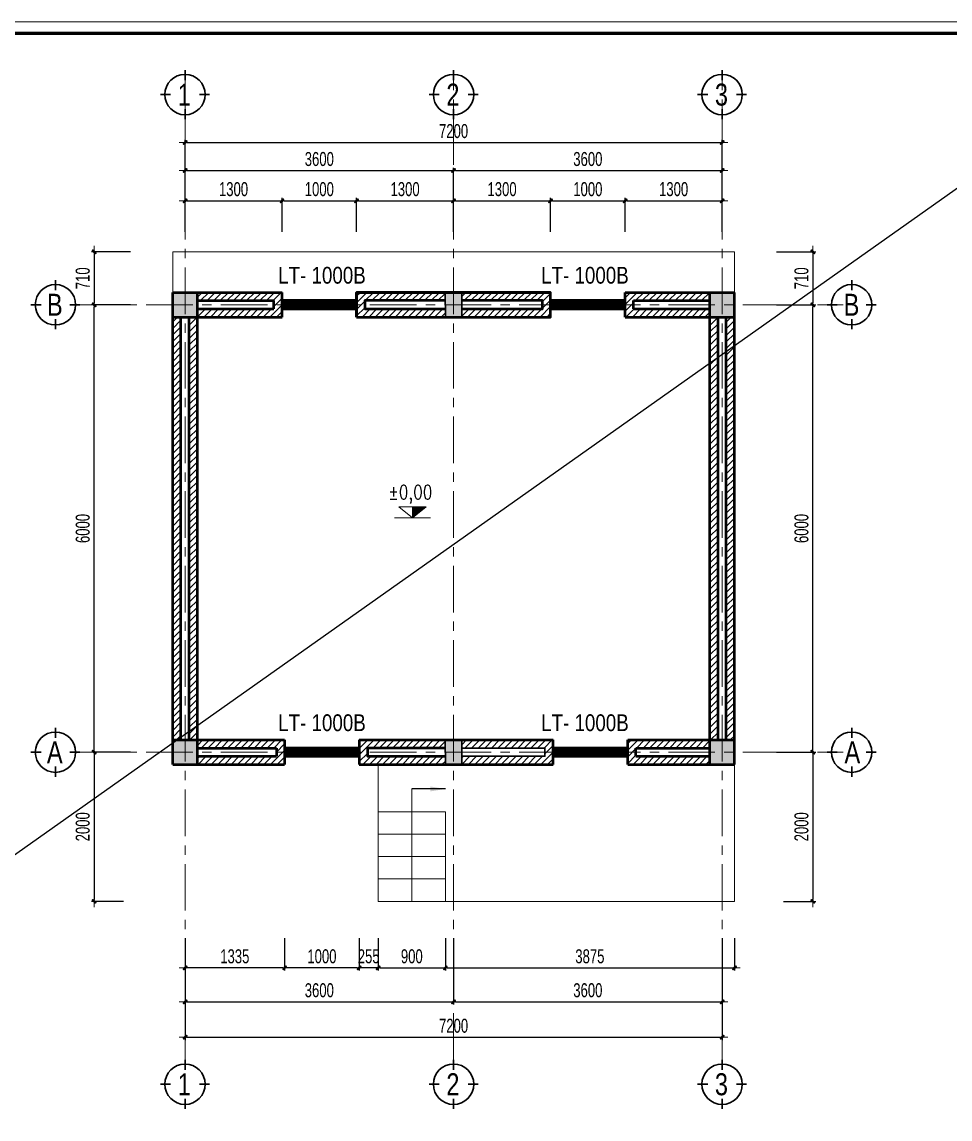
# Model space of a CAD drawing. Header units: millimetres. Extents: x -182770 to 489476, y -561170 to -280028.
# Drawn here: x 314187 to 326629, y -527300 to -512589 of the extents above; entities that cross this region are included whole.
import ezdxf
from ezdxf.enums import TextEntityAlignment as Align

# ---------------------------------------------------------------- set-up
doc = ezdxf.new("R2010")
doc.units = ezdxf.units.MM
doc.header["$MEASUREMENT"] = 0
doc.header["$PDMODE"] = 32
doc.linetypes.add('CENTER', pattern=[2, 1.25, -0.25, 0.25, -0.25])
doc.layers.get('Defpoints').update_dxf_attribs({"color": 1})
for name, color, linetype, lineweight in [('cat1', 30, 'Continuous', 50), ('Dim', 252, 'Continuous', 13), ('hatch1', 136, 'Continuous', 9), ('Khungten_LCDI', 7, 'Continuous', 5), ('LC Dim', 8, 'Continuous', 18), ('LC Hatch', 252, 'Continuous', 9), ('LC ISO', 153, 'Continuous', 13), ('LC Net dam 1', 30, 'Continuous', 30), ('LC Net thay', 63, 'Continuous', 25), ('LC Text1', 3, 'Continuous', 20), ('LC Text2', 7, 'Continuous', 25), ('thay1', 63, 'Continuous', 18), ('v-TRUC', 8, 'CENTER', 13)]:
    doc.layers.add(name, color=color, linetype=linetype, lineweight=lineweight)
doc.layers.add('KCS_LANH_TO', color=3, linetype='Continuous')
doc.layers.add('KCS_Plotter', color=11, linetype='Continuous', plot=False)
doc.styles.add('EG 1', font='VHAVANB.TTF')
doc.styles.add('HOATBIF', font='hoatbif.shx', dxfattribs={"width": 0.7})
doc.styles.add('KCS_SMTEXT', font='arial.ttf', dxfattribs={"width": 0.7})
doc.styles.add('Khungten', font='VHAVAN.TTF', dxfattribs={"width": 0.9, "height": 5000})
doc.styles.add('LC 1', font='VHAVANB.TTF')
doc.styles.add('T1', font='Vnsimli.shx', dxfattribs={"width": 0.8})
doc.styles.add('T2', font='VHARIAL.TTF', dxfattribs={"width": 0.8})
doc.styles.add('Tahoma', font='tahoma.ttf')
doc.styles.add('Title', font='VHBLACK.TTF', dxfattribs={"width": 0.8})
doc.dimstyles.new('1-110', dxfattribs={"dimscale": 110, "dimtxt": 2.5, "dimasz": 0.35, "dimexe": 0.5, "dimexo": 1, "dimgap": 0.8, "dimtad": 1, "dimdec": 0, "dimzin": 0, "dimdsep": 46, "dimtxsty": 'HOATBIF', "dimblk1": 'DOT', "dimblk2": 'DOT', "dimsah": 1, "dimcen": -1, "dimdle": 1, "dimclrd": 256, "dimclre": 256, "dimclrt": 4, "dimadec": 3, "dimazin": 2, "dimtfac": 0.333333, "dimtdec": 0, "dimtix": 1, "dimtmove": 2, "dimatfit": 3, "dimldrblk": 'DOT', "dimfxl": 1, "dimtvp": 0.833333, "dimtolj": 1, "dimtzin": 0, "dimarcsym": 0})
doc.dimstyles.new('KCS_DIM100_LE', dxfattribs={"dimscale": 100, "dimtxt": 0.001, "dimasz": 2, "dimexe": 1.2, "dimexo": 0, "dimgap": 1, "dimtad": 1, "dimdec": 0, "dimzin": 0, "dimdsep": 46, "dimtxsty": 'KCS_SMTEXT', "dimcen": 0, "dimdle": 1, "dimclrd": 256, "dimclre": 256, "dimclrt": 2, "dimadec": 0, "dimazin": 0, "dimtfac": 1, "dimtdec": 0, "dimtix": 1, "dimtmove": 2, "dimatfit": 3, "dimfxl": 1, "dimtolj": 1, "dimtzin": 0, "dimarcsym": 0})

# ---------------------------------------------------------------- blocks, each defined once
blk = doc.blocks.new('lcdi fix')
at = {"layer": 'Defpoints', "lineweight": 0}
blk.add_lwpolyline([(-1200, -14850), (-1200, 14850), (40800, 14850), (40800, -14850)], close=True, dxfattribs=at)
at = {"layer": 'Khungten_LCDI', "color": 5, "lineweight": 60}
blk.add_lwpolyline([(0, -14650), (0, 14650), (40600, 14650), (40600, -14650)], close=True, dxfattribs=at)
at = {"color": 7, "style": 'Khungten', "width": 0.8}
for tag, p in [('REVISION', (39499, -10746)), ('NGAYHT', (39546, -11609))]:
    blk.add_attdef(tag, text='', height=200, dxfattribs=at).set_placement(p, align=Align.CENTER)
at = {"layer": 'LC Text1', "color": 3, "style": 'LC 1', "width": 1.834006}
for tag, p, p2 in [('TENBANVE1', (36913, -8886), (40339, -8886)), ('TENBANVE2', (36913, -9562), (40339, -9562))]:
    blk.add_attdef(tag, text='', height=250, dxfattribs=at).set_placement(p, p2, align=Align.FIT)
at = {"layer": 'LC Text1', "style": 'Title', "width": 0.7}
blk.add_attdef('SOBANVE', text='', height=250, dxfattribs=at).set_placement((39562, -13896), align=Align.CENTER)
blk = doc.blocks.new('DOT')
at = {"layer": 'LC Dim'}
blk.add_line((-3, 0), (3, 0), dxfattribs=at)
at = {"layer": 'LC Dim', "color": 4}
blk.add_line((-1, -1), (1, 1), dxfattribs=at)
blk.add_lwpolyline([(0.5, 1), (-1, -0.5), (-0.5, -1), (1, 0.5)], close=True, dxfattribs=at)
blk = doc.blocks.new('*D879')
at = {"layer": 'Defpoints', "color": 0, "transparency": 16777216}
for p in [(317673, -514986), (316373, -515480), (317673, -515480)]:
    blk.add_point(p, dxfattribs=at)
at = {"layer": 'Dim', "lineweight": -2, "transparency": 16777216}
for p, q in [((316373, -515405), (316373, -514948)), ((316399, -514986), (317647, -514986)), ((317673, -515405), (317673, -514948))]:
    blk.add_line(p, q, dxfattribs=at)
at = {"layer": 'Dim', "lineweight": -2, "transparency": 16777216, "xscale": 26.25, "yscale": 26.25, "zscale": 26.25, "rotation": 180}
blk.add_blockref('DOT', (316373, -514986), dxfattribs=at)
at = {"layer": 'Dim', "lineweight": -2, "transparency": 16777216, "xscale": 26.25, "yscale": 26.25, "zscale": 26.25}
blk.add_blockref('DOT', (317673, -514986), dxfattribs=at)
at = {"layer": 'Dim', "color": 4, "transparency": 16777216, "insert": (317023, -514832), "char_height": 187.5, "attachment_point": 5, "style": 'HOATBIF'}
blk.add_mtext('\\A1;1300', dxfattribs=at)
blk = doc.blocks.new('_Dot')
at = {"color": 0, "linetype": 'ByBlock', "lineweight": -2}
blk.add_line((-0.5, 0), (-1, 0), dxfattribs=at)
at = {"color": 0, "linetype": 'ByBlock', "const_width": 0.5}
blk.add_lwpolyline([(-0.25, 0, 1), (0.25, 0, 1)], format="xyb", close=True, dxfattribs=at)
blk = doc.blocks.new('*D880')
at = {"layer": 'Defpoints', "color": 0, "ltscale": 2, "transparency": 16777216}
for p in [(319973, -514582), (316373, -515480), (319973, -515480)]:
    blk.add_point(p, dxfattribs=at)
at = {"layer": 'Dim', "lineweight": -2, "ltscale": 2, "transparency": 16777216}
for p, q in [((316373, -515405), (316373, -514544)), ((316399, -514582), (319947, -514582)), ((319973, -515405), (319973, -514544))]:
    blk.add_line(p, q, dxfattribs=at)
at = {"layer": 'Dim', "lineweight": -2, "ltscale": 2, "transparency": 16777216, "xscale": 26.25, "yscale": 26.25, "zscale": 26.25, "rotation": 180}
blk.add_blockref('DOT', (316373, -514582), dxfattribs=at)
at = {"layer": 'Dim', "lineweight": -2, "ltscale": 2, "transparency": 16777216, "xscale": 26.25, "yscale": 26.25, "zscale": 26.25}
blk.add_blockref('DOT', (319973, -514582), dxfattribs=at)
at = {"layer": 'Dim', "color": 4, "ltscale": 2, "transparency": 16777216, "insert": (318173, -514428), "char_height": 187.5, "attachment_point": 5, "style": 'HOATBIF'}
blk.add_mtext('\\A1;3600', dxfattribs=at)
blk = doc.blocks.new('*D881')
at = {"layer": 'Defpoints', "color": 0, "ltscale": 2, "transparency": 16777216}
for p in [(323573, -514582), (319973, -515480), (323573, -515480)]:
    blk.add_point(p, dxfattribs=at)
at = {"layer": 'Dim', "lineweight": -2, "ltscale": 2, "transparency": 16777216}
for p, q in [((319973, -515405), (319973, -514544)), ((319999, -514582), (323547, -514582)), ((323573, -515405), (323573, -514544))]:
    blk.add_line(p, q, dxfattribs=at)
at = {"layer": 'Dim', "lineweight": -2, "ltscale": 2, "transparency": 16777216, "xscale": 26.25, "yscale": 26.25, "zscale": 26.25, "rotation": 180}
blk.add_blockref('DOT', (319973, -514582), dxfattribs=at)
at = {"layer": 'Dim', "lineweight": -2, "ltscale": 2, "transparency": 16777216, "xscale": 26.25, "yscale": 26.25, "zscale": 26.25}
blk.add_blockref('DOT', (323573, -514582), dxfattribs=at)
at = {"layer": 'Dim', "color": 4, "ltscale": 2, "transparency": 16777216, "insert": (321773, -514428), "char_height": 187.5, "attachment_point": 5, "style": 'HOATBIF'}
blk.add_mtext('\\A1;3600', dxfattribs=at)
blk = doc.blocks.new('*D882')
at = {"layer": 'Defpoints', "color": 0, "ltscale": 2, "transparency": 16777216}
for p in [(323573, -514207), (316373, -515480), (323573, -515480)]:
    blk.add_point(p, dxfattribs=at)
at = {"layer": 'Dim', "lineweight": -2, "ltscale": 2, "transparency": 16777216}
for p, q in [((316373, -515405), (316373, -514169)), ((316399, -514207), (323547, -514207)), ((323573, -515405), (323573, -514169))]:
    blk.add_line(p, q, dxfattribs=at)
at = {"layer": 'Dim', "lineweight": -2, "ltscale": 2, "transparency": 16777216, "xscale": 26.25, "yscale": 26.25, "zscale": 26.25, "rotation": 180}
blk.add_blockref('DOT', (316373, -514207), dxfattribs=at)
at = {"layer": 'Dim', "lineweight": -2, "ltscale": 2, "transparency": 16777216, "xscale": 26.25, "yscale": 26.25, "zscale": 26.25}
blk.add_blockref('DOT', (323573, -514207), dxfattribs=at)
at = {"layer": 'Dim', "color": 4, "ltscale": 2, "transparency": 16777216, "insert": (319973, -514053), "char_height": 187.5, "attachment_point": 5, "style": 'HOATBIF'}
blk.add_mtext('\\A1;7200', dxfattribs=at)
blk = doc.blocks.new('KyHieu TrucDinhVi')
at = {"color": 7, "lineweight": 30}
for p, q in [((0, 2.36), (0, 4)), ((-2.36, 0), (-4, 0)), ((2.36, 0), (4, 0)), ((0, -2.36), (0, -4))]:
    blk.add_line(p, q, dxfattribs=at)
blk.add_circle((0, 0), 3.3, dxfattribs=at)
at = {"ltscale": 20, "style": 'Tahoma'}
blk.add_attdef('AA', text='', height=3, dxfattribs=at).set_placement((0, 0), align=Align.MIDDLE_CENTER)
blk = doc.blocks.new('*D883')
at = {"layer": 'Defpoints', "color": 0, "ltscale": 2, "transparency": 16777216}
for p in [(318673, -514986), (317673, -515480), (318673, -515480)]:
    blk.add_point(p, dxfattribs=at)
at = {"layer": 'Dim', "lineweight": -2, "ltscale": 2, "transparency": 16777216}
for p, q in [((317673, -515405), (317673, -514948)), ((317699, -514986), (318647, -514986)), ((318673, -515405), (318673, -514948))]:
    blk.add_line(p, q, dxfattribs=at)
at = {"layer": 'Dim', "lineweight": -2, "ltscale": 2, "transparency": 16777216, "xscale": 26.25, "yscale": 26.25, "zscale": 26.25, "rotation": 180}
blk.add_blockref('DOT', (317673, -514986), dxfattribs=at)
at = {"layer": 'Dim', "lineweight": -2, "ltscale": 2, "transparency": 16777216, "xscale": 26.25, "yscale": 26.25, "zscale": 26.25}
blk.add_blockref('DOT', (318673, -514986), dxfattribs=at)
at = {"layer": 'Dim', "color": 4, "ltscale": 2, "transparency": 16777216, "insert": (318173, -514832), "char_height": 187.5, "attachment_point": 5, "style": 'HOATBIF'}
blk.add_mtext('\\A1;1000', dxfattribs=at)
blk = doc.blocks.new('*D884')
at = {"layer": 'Defpoints', "color": 0, "ltscale": 2, "transparency": 16777216}
for p in [(319973, -514986), (318673, -515480), (319973, -515480)]:
    blk.add_point(p, dxfattribs=at)
at = {"layer": 'Dim', "lineweight": -2, "ltscale": 2, "transparency": 16777216}
for p, q in [((318673, -515405), (318673, -514948)), ((318699, -514986), (319947, -514986)), ((319973, -515405), (319973, -514948))]:
    blk.add_line(p, q, dxfattribs=at)
at = {"layer": 'Dim', "lineweight": -2, "ltscale": 2, "transparency": 16777216, "xscale": 26.25, "yscale": 26.25, "zscale": 26.25, "rotation": 180}
blk.add_blockref('DOT', (318673, -514986), dxfattribs=at)
at = {"layer": 'Dim', "lineweight": -2, "ltscale": 2, "transparency": 16777216, "xscale": 26.25, "yscale": 26.25, "zscale": 26.25}
blk.add_blockref('DOT', (319973, -514986), dxfattribs=at)
at = {"layer": 'Dim', "color": 4, "ltscale": 2, "transparency": 16777216, "insert": (319323, -514832), "char_height": 187.5, "attachment_point": 5, "style": 'HOATBIF'}
blk.add_mtext('\\A1;1300', dxfattribs=at)
blk = doc.blocks.new('*D885')
at = {"layer": 'Defpoints', "color": 0, "ltscale": 2, "transparency": 16777216}
for p in [(321273, -514986), (319973, -515480), (321273, -515480)]:
    blk.add_point(p, dxfattribs=at)
at = {"layer": 'Dim', "lineweight": -2, "ltscale": 2, "transparency": 16777216}
for p, q in [((319973, -515405), (319973, -514948)), ((319999, -514986), (321247, -514986)), ((321273, -515405), (321273, -514948))]:
    blk.add_line(p, q, dxfattribs=at)
at = {"layer": 'Dim', "lineweight": -2, "ltscale": 2, "transparency": 16777216, "xscale": 26.25, "yscale": 26.25, "zscale": 26.25, "rotation": 180}
blk.add_blockref('DOT', (319973, -514986), dxfattribs=at)
at = {"layer": 'Dim', "lineweight": -2, "ltscale": 2, "transparency": 16777216, "xscale": 26.25, "yscale": 26.25, "zscale": 26.25}
blk.add_blockref('DOT', (321273, -514986), dxfattribs=at)
at = {"layer": 'Dim', "color": 4, "ltscale": 2, "transparency": 16777216, "insert": (320623, -514832), "char_height": 187.5, "attachment_point": 5, "style": 'HOATBIF'}
blk.add_mtext('\\A1;1300', dxfattribs=at)
blk = doc.blocks.new('*D886')
at = {"layer": 'Defpoints', "color": 0, "ltscale": 2, "transparency": 16777216}
for p in [(322273, -514986), (321273, -515480), (322273, -515480)]:
    blk.add_point(p, dxfattribs=at)
at = {"layer": 'Dim', "lineweight": -2, "ltscale": 2, "transparency": 16777216}
for p, q in [((321273, -515405), (321273, -514948)), ((321299, -514986), (322247, -514986)), ((322273, -515405), (322273, -514948))]:
    blk.add_line(p, q, dxfattribs=at)
at = {"layer": 'Dim', "lineweight": -2, "ltscale": 2, "transparency": 16777216, "xscale": 26.25, "yscale": 26.25, "zscale": 26.25, "rotation": 180}
blk.add_blockref('DOT', (321273, -514986), dxfattribs=at)
at = {"layer": 'Dim', "lineweight": -2, "ltscale": 2, "transparency": 16777216, "xscale": 26.25, "yscale": 26.25, "zscale": 26.25}
blk.add_blockref('DOT', (322273, -514986), dxfattribs=at)
at = {"layer": 'Dim', "color": 4, "ltscale": 2, "transparency": 16777216, "insert": (321773, -514832), "char_height": 187.5, "attachment_point": 5, "style": 'HOATBIF'}
blk.add_mtext('\\A1;1000', dxfattribs=at)
blk = doc.blocks.new('*D887')
at = {"layer": 'Defpoints', "color": 0, "ltscale": 2, "transparency": 16777216}
for p in [(323573, -514986), (322273, -515480), (323573, -515480)]:
    blk.add_point(p, dxfattribs=at)
at = {"layer": 'Dim', "lineweight": -2, "ltscale": 2, "transparency": 16777216}
for p, q in [((322273, -515405), (322273, -514948)), ((322299, -514986), (323547, -514986)), ((323573, -515405), (323573, -514948))]:
    blk.add_line(p, q, dxfattribs=at)
at = {"layer": 'Dim', "lineweight": -2, "ltscale": 2, "transparency": 16777216, "xscale": 26.25, "yscale": 26.25, "zscale": 26.25, "rotation": 180}
blk.add_blockref('DOT', (322273, -514986), dxfattribs=at)
at = {"layer": 'Dim', "lineweight": -2, "ltscale": 2, "transparency": 16777216, "xscale": 26.25, "yscale": 26.25, "zscale": 26.25}
blk.add_blockref('DOT', (323573, -514986), dxfattribs=at)
at = {"layer": 'Dim', "color": 4, "ltscale": 2, "transparency": 16777216, "insert": (322923, -514832), "char_height": 187.5, "attachment_point": 5, "style": 'HOATBIF'}
blk.add_mtext('\\A1;1300', dxfattribs=at)
blk = doc.blocks.new('*D888')
at = {"layer": 'Defpoints', "color": 0, "transparency": 16777216}
for p in [(315719, -515671), (315156, -516381), (315719, -516381)]:
    blk.add_point(p, dxfattribs=at)
at = {"layer": 'Dim', "lineweight": -2, "transparency": 16777216}
for p, q in [((315644, -515671), (315118, -515671)), ((315156, -515697), (315156, -516355)), ((315644, -516381), (315118, -516381))]:
    blk.add_line(p, q, dxfattribs=at)
at = {"layer": 'Dim', "lineweight": -2, "transparency": 16777216, "xscale": 26.25, "yscale": 26.25, "zscale": 26.25}
for p, rotation in [((315156, -515671), 90), ((315156, -516381), 270)]:
    blk.add_blockref('DOT', p, dxfattribs=dict(at, rotation=rotation))
at = {"layer": 'Dim', "color": 4, "transparency": 16777216, "insert": (315002, -516026), "char_height": 187.5, "attachment_point": 5, "rotation": 90, "style": 'HOATBIF'}
blk.add_mtext('\\A1;710', dxfattribs=at)
blk = doc.blocks.new('*D889')
at = {"layer": 'Defpoints', "color": 0, "ltscale": 2, "transparency": 16777216}
for p in [(315624, -522381), (315156, -524381), (315624, -524381)]:
    blk.add_point(p, dxfattribs=at)
at = {"layer": 'Dim', "lineweight": -2, "ltscale": 2, "transparency": 16777216}
for p, q in [((315549, -522381), (315118, -522381)), ((315156, -522407), (315156, -524355)), ((315549, -524381), (315118, -524381))]:
    blk.add_line(p, q, dxfattribs=at)
at = {"layer": 'Dim', "lineweight": -2, "ltscale": 2, "transparency": 16777216, "xscale": 26.25, "yscale": 26.25, "zscale": 26.25}
for p, rotation in [((315156, -522381), 90), ((315156, -524381), 270)]:
    blk.add_blockref('DOT', p, dxfattribs=dict(at, rotation=rotation))
at = {"layer": 'Dim', "color": 4, "ltscale": 2, "transparency": 16777216, "insert": (315002, -523381), "char_height": 187.5, "attachment_point": 5, "rotation": 90, "style": 'HOATBIF'}
blk.add_mtext('\\A1;2000', dxfattribs=at)
blk = doc.blocks.new('*D890')
at = {"layer": 'Defpoints', "color": 0, "ltscale": 2, "transparency": 16777216}
for p in [(315156, -516381), (315719, -516381), (315719, -522381)]:
    blk.add_point(p, dxfattribs=at)
at = {"layer": 'Dim', "lineweight": -2, "ltscale": 2, "transparency": 16777216}
for p, q in [((315644, -516381), (315118, -516381)), ((315156, -522355), (315156, -516407)), ((315644, -522381), (315118, -522381))]:
    blk.add_line(p, q, dxfattribs=at)
at = {"layer": 'Dim', "lineweight": -2, "ltscale": 2, "transparency": 16777216, "xscale": 26.25, "yscale": 26.25, "zscale": 26.25}
for p, rotation in [((315156, -516381), 90), ((315156, -522381), 270)]:
    blk.add_blockref('DOT', p, dxfattribs=dict(at, rotation=rotation))
at = {"layer": 'Dim', "color": 4, "ltscale": 2, "transparency": 16777216, "insert": (315002, -519381), "char_height": 187.5, "attachment_point": 5, "rotation": 90, "style": 'HOATBIF'}
blk.add_mtext('\\A1;6000', dxfattribs=at)
blk = doc.blocks.new('*D891')
at = {"layer": 'Defpoints', "color": 0, "transparency": 16777216}
for p in [(324227, -515671), (324227, -516381), (324790, -516381)]:
    blk.add_point(p, dxfattribs=at)
at = {"layer": 'Dim', "lineweight": -2, "transparency": 16777216}
for p, q in [((324302, -515671), (324828, -515671)), ((324790, -515697), (324790, -516355)), ((324302, -516381), (324828, -516381))]:
    blk.add_line(p, q, dxfattribs=at)
at = {"layer": 'Dim', "lineweight": -2, "transparency": 16777216, "xscale": 26.25, "yscale": 26.25, "zscale": 26.25}
for p, rotation in [((324790, -515671), 90), ((324790, -516381), 270)]:
    blk.add_blockref('DOT', p, dxfattribs=dict(at, rotation=rotation))
at = {"layer": 'Dim', "color": 4, "transparency": 16777216, "insert": (324637, -516026), "char_height": 187.5, "attachment_point": 5, "rotation": 90, "style": 'HOATBIF'}
blk.add_mtext('\\A1;710', dxfattribs=at)
blk = doc.blocks.new('*D892')
at = {"layer": 'Defpoints', "color": 0, "ltscale": 2, "transparency": 16777216}
for p in [(324322, -522381), (324322, -524381), (324790, -524381)]:
    blk.add_point(p, dxfattribs=at)
at = {"layer": 'Dim', "lineweight": -2, "ltscale": 2, "transparency": 16777216}
for p, q in [((324397, -522381), (324828, -522381)), ((324790, -522407), (324790, -524355)), ((324397, -524381), (324828, -524381))]:
    blk.add_line(p, q, dxfattribs=at)
at = {"layer": 'Dim', "lineweight": -2, "ltscale": 2, "transparency": 16777216, "xscale": 26.25, "yscale": 26.25, "zscale": 26.25}
for p, rotation in [((324790, -522381), 90), ((324790, -524381), 270)]:
    blk.add_blockref('DOT', p, dxfattribs=dict(at, rotation=rotation))
at = {"layer": 'Dim', "color": 4, "ltscale": 2, "transparency": 16777216, "insert": (324637, -523381), "char_height": 187.5, "attachment_point": 5, "rotation": 90, "style": 'HOATBIF'}
blk.add_mtext('\\A1;2000', dxfattribs=at)
blk = doc.blocks.new('*D893')
at = {"layer": 'Defpoints', "color": 0, "ltscale": 2, "transparency": 16777216}
for p in [(324227, -516381), (324790, -516381), (324227, -522381)]:
    blk.add_point(p, dxfattribs=at)
at = {"layer": 'Dim', "lineweight": -2, "ltscale": 2, "transparency": 16777216}
for p, q in [((324302, -516381), (324828, -516381)), ((324790, -522355), (324790, -516407)), ((324302, -522381), (324828, -522381))]:
    blk.add_line(p, q, dxfattribs=at)
at = {"layer": 'Dim', "lineweight": -2, "ltscale": 2, "transparency": 16777216, "xscale": 26.25, "yscale": 26.25, "zscale": 26.25}
for p, rotation in [((324790, -516381), 90), ((324790, -522381), 270)]:
    blk.add_blockref('DOT', p, dxfattribs=dict(at, rotation=rotation))
at = {"layer": 'Dim', "color": 4, "ltscale": 2, "transparency": 16777216, "insert": (324637, -519381), "char_height": 187.5, "attachment_point": 5, "rotation": 90, "style": 'HOATBIF'}
blk.add_mtext('\\A1;6000', dxfattribs=at)
blk = doc.blocks.new('*D894')
at = {"layer": 'Defpoints', "color": 0, "ltscale": 2, "transparency": 16777216}
for p in [(318963, -524800), (319863, -524800), (319863, -525273)]:
    blk.add_point(p, dxfattribs=at)
at = {"layer": 'Dim', "lineweight": -2, "ltscale": 2, "transparency": 16777216}
for p, q in [((318963, -524875), (318963, -525310)), ((319863, -524875), (319863, -525310)), ((318989, -525273), (319837, -525273))]:
    blk.add_line(p, q, dxfattribs=at)
at = {"layer": 'Dim', "lineweight": -2, "ltscale": 2, "transparency": 16777216, "xscale": 26.25, "yscale": 26.25, "zscale": 26.25, "rotation": 180}
blk.add_blockref('DOT', (318963, -525273), dxfattribs=at)
at = {"layer": 'Dim', "lineweight": -2, "ltscale": 2, "transparency": 16777216, "xscale": 26.25, "yscale": 26.25, "zscale": 26.25}
blk.add_blockref('DOT', (319863, -525273), dxfattribs=at)
at = {"layer": 'Dim', "color": 4, "ltscale": 2, "transparency": 16777216, "insert": (319413, -525119), "char_height": 187.5, "attachment_point": 5, "style": 'HOATBIF'}
blk.add_mtext('\\A1;900', dxfattribs=at)
blk = doc.blocks.new('*D895')
at = {"layer": 'Defpoints', "color": 0, "ltscale": 2, "transparency": 16777216}
for p in [(319863, -524800), (323738, -524800), (323738, -525273)]:
    blk.add_point(p, dxfattribs=at)
at = {"layer": 'Dim', "lineweight": -2, "ltscale": 2, "transparency": 16777216}
for p, q in [((319863, -524875), (319863, -525310)), ((323738, -524875), (323738, -525310)), ((319889, -525273), (323712, -525273))]:
    blk.add_line(p, q, dxfattribs=at)
at = {"layer": 'Dim', "lineweight": -2, "ltscale": 2, "transparency": 16777216, "xscale": 26.25, "yscale": 26.25, "zscale": 26.25, "rotation": 180}
blk.add_blockref('DOT', (319863, -525273), dxfattribs=at)
at = {"layer": 'Dim', "lineweight": -2, "ltscale": 2, "transparency": 16777216, "xscale": 26.25, "yscale": 26.25, "zscale": 26.25}
blk.add_blockref('DOT', (323738, -525273), dxfattribs=at)
at = {"layer": 'Dim', "color": 4, "ltscale": 2, "transparency": 16777216, "insert": (321800, -525119), "char_height": 187.5, "attachment_point": 5, "style": 'HOATBIF'}
blk.add_mtext('\\A1;3875', dxfattribs=at)
blk = doc.blocks.new('*D896')
at = {"layer": 'Defpoints', "color": 0, "ltscale": 2, "transparency": 16777216}
for p in [(316373, -524800), (319973, -524800), (319973, -525728)]:
    blk.add_point(p, dxfattribs=at)
at = {"layer": 'Dim', "lineweight": -2, "ltscale": 2, "transparency": 16777216}
for p, q in [((316373, -524875), (316373, -525765)), ((319973, -524875), (319973, -525765)), ((316399, -525728), (319947, -525728))]:
    blk.add_line(p, q, dxfattribs=at)
at = {"layer": 'Dim', "lineweight": -2, "ltscale": 2, "transparency": 16777216, "xscale": 26.25, "yscale": 26.25, "zscale": 26.25, "rotation": 180}
blk.add_blockref('DOT', (316373, -525728), dxfattribs=at)
at = {"layer": 'Dim', "lineweight": -2, "ltscale": 2, "transparency": 16777216, "xscale": 26.25, "yscale": 26.25, "zscale": 26.25}
blk.add_blockref('DOT', (319973, -525728), dxfattribs=at)
at = {"layer": 'Dim', "color": 4, "ltscale": 2, "transparency": 16777216, "insert": (318173, -525574), "char_height": 187.5, "attachment_point": 5, "style": 'HOATBIF'}
blk.add_mtext('\\A1;3600', dxfattribs=at)
blk = doc.blocks.new('*D897')
at = {"layer": 'Defpoints', "color": 0, "ltscale": 2, "transparency": 16777216}
for p in [(319973, -524800), (323573, -524800), (323573, -525728)]:
    blk.add_point(p, dxfattribs=at)
at = {"layer": 'Dim', "lineweight": -2, "ltscale": 2, "transparency": 16777216}
for p, q in [((319973, -524875), (319973, -525765)), ((323573, -524875), (323573, -525765)), ((319999, -525728), (323547, -525728))]:
    blk.add_line(p, q, dxfattribs=at)
at = {"layer": 'Dim', "lineweight": -2, "ltscale": 2, "transparency": 16777216, "xscale": 26.25, "yscale": 26.25, "zscale": 26.25, "rotation": 180}
blk.add_blockref('DOT', (319973, -525728), dxfattribs=at)
at = {"layer": 'Dim', "lineweight": -2, "ltscale": 2, "transparency": 16777216, "xscale": 26.25, "yscale": 26.25, "zscale": 26.25}
blk.add_blockref('DOT', (323573, -525728), dxfattribs=at)
at = {"layer": 'Dim', "color": 4, "ltscale": 2, "transparency": 16777216, "insert": (321773, -525574), "char_height": 187.5, "attachment_point": 5, "style": 'HOATBIF'}
blk.add_mtext('\\A1;3600', dxfattribs=at)
blk = doc.blocks.new('*D898')
at = {"layer": 'Defpoints', "color": 0, "ltscale": 2, "transparency": 16777216}
for p in [(316373, -524800), (323573, -524800), (323573, -526203)]:
    blk.add_point(p, dxfattribs=at)
at = {"layer": 'Dim', "lineweight": -2, "ltscale": 2, "transparency": 16777216}
for p, q in [((316373, -524875), (316373, -526241)), ((323573, -524875), (323573, -526241)), ((316399, -526203), (323547, -526203))]:
    blk.add_line(p, q, dxfattribs=at)
at = {"layer": 'Dim', "lineweight": -2, "ltscale": 2, "transparency": 16777216, "xscale": 26.25, "yscale": 26.25, "zscale": 26.25, "rotation": 180}
blk.add_blockref('DOT', (316373, -526203), dxfattribs=at)
at = {"layer": 'Dim', "lineweight": -2, "ltscale": 2, "transparency": 16777216, "xscale": 26.25, "yscale": 26.25, "zscale": 26.25}
blk.add_blockref('DOT', (323573, -526203), dxfattribs=at)
at = {"layer": 'Dim', "color": 4, "ltscale": 2, "transparency": 16777216, "insert": (319973, -526050), "char_height": 187.5, "attachment_point": 5, "style": 'HOATBIF'}
blk.add_mtext('\\A1;7200', dxfattribs=at)
blk = doc.blocks.new('*D899')
at = {"layer": 'Defpoints', "color": 0, "ltscale": 2, "transparency": 16777216}
for p in [(318708, -524800), (318963, -524800), (318708, -525273)]:
    blk.add_point(p, dxfattribs=at)
at = {"layer": 'Dim', "lineweight": -2, "ltscale": 2, "transparency": 16777216}
for p, q in [((318708, -524875), (318708, -525310)), ((318963, -524875), (318963, -525310)), ((318682, -525273), (318655, -525273)), ((318963, -525273), (318708, -525273)), ((318989, -525273), (319015, -525273))]:
    blk.add_line(p, q, dxfattribs=at)
at = {"layer": 'Dim', "lineweight": -2, "ltscale": 2, "transparency": 16777216, "xscale": 26.25, "yscale": 26.25, "zscale": 26.25}
blk.add_blockref('DOT', (318708, -525273), dxfattribs=at)
at = {"layer": 'Dim', "lineweight": -2, "ltscale": 2, "transparency": 16777216, "xscale": 26.25, "yscale": 26.25, "zscale": 26.25, "rotation": 180}
blk.add_blockref('DOT', (318963, -525273), dxfattribs=at)
at = {"layer": 'Dim', "color": 4, "ltscale": 2, "transparency": 16777216, "insert": (318835, -525119), "char_height": 187.5, "attachment_point": 5, "style": 'HOATBIF'}
blk.add_mtext('\\A1;255', dxfattribs=at)
blk = doc.blocks.new('*D900')
at = {"layer": 'Defpoints', "color": 0, "ltscale": 2, "transparency": 16777216}
for p in [(317708, -524800), (318708, -524800), (317708, -525273)]:
    blk.add_point(p, dxfattribs=at)
at = {"layer": 'Dim', "lineweight": -2, "ltscale": 2, "transparency": 16777216}
for p, q in [((317708, -524875), (317708, -525310)), ((318708, -524875), (318708, -525310)), ((318682, -525273), (317734, -525273))]:
    blk.add_line(p, q, dxfattribs=at)
at = {"layer": 'Dim', "lineweight": -2, "ltscale": 2, "transparency": 16777216, "xscale": 26.25, "yscale": 26.25, "zscale": 26.25, "rotation": 180}
blk.add_blockref('DOT', (317708, -525273), dxfattribs=at)
at = {"layer": 'Dim', "lineweight": -2, "ltscale": 2, "transparency": 16777216, "xscale": 26.25, "yscale": 26.25, "zscale": 26.25}
blk.add_blockref('DOT', (318708, -525273), dxfattribs=at)
at = {"layer": 'Dim', "color": 4, "ltscale": 2, "transparency": 16777216, "insert": (318208, -525119), "char_height": 187.5, "attachment_point": 5, "style": 'HOATBIF'}
blk.add_mtext('\\A1;1000', dxfattribs=at)
blk = doc.blocks.new('*D901')
at = {"layer": 'Defpoints', "color": 0, "ltscale": 2, "transparency": 16777216}
for p in [(316373, -524800), (317708, -524800), (316373, -525273)]:
    blk.add_point(p, dxfattribs=at)
at = {"layer": 'Dim', "lineweight": -2, "ltscale": 2, "transparency": 16777216}
for p, q in [((316373, -524875), (316373, -525310)), ((317708, -524875), (317708, -525310)), ((317682, -525273), (316399, -525273))]:
    blk.add_line(p, q, dxfattribs=at)
at = {"layer": 'Dim', "lineweight": -2, "ltscale": 2, "transparency": 16777216, "xscale": 26.25, "yscale": 26.25, "zscale": 26.25, "rotation": 180}
blk.add_blockref('DOT', (316373, -525273), dxfattribs=at)
at = {"layer": 'Dim', "lineweight": -2, "ltscale": 2, "transparency": 16777216, "xscale": 26.25, "yscale": 26.25, "zscale": 26.25}
blk.add_blockref('DOT', (317708, -525273), dxfattribs=at)
at = {"layer": 'Dim', "color": 4, "ltscale": 2, "transparency": 16777216, "insert": (317040, -525119), "char_height": 187.5, "attachment_point": 5, "style": 'HOATBIF'}
blk.add_mtext('\\A1;1335', dxfattribs=at)
blk = doc.blocks.new('Caodo1')
at = {"layer": 'LC Text1'}
blk.add_hatch(color=4, dxfattribs=at).paths.add_polyline_path([(0, 200), (0, 0), (243, 200)])
at = {"layer": 'LC Text1', "color": 4}
for p, q in [((0, 0), (0, 200)), ((324, 0), (-324, 0))]:
    blk.add_line(p, q, dxfattribs=at)
blk.add_lwpolyline([(-243, 200), (243, 200), (0, 0), (0, 0)], close=True, dxfattribs=at)
at = {"layer": 'LC Text1', "color": 4, "style": 'T1', "width": 0.8}
blk.add_attdef('%%P0,00', text='', height=250, dxfattribs=at).set_placement((-39, 460), align=Align.MIDDLE_CENTER)

msp = doc.modelspace()

# ---------------------------------------------------------------- hatches: boundary and pattern name
at = {"layer": 'hatch1', "ltscale": 2}
h = msp.add_hatch(dxfattribs=at)
h.set_pattern_fill('ANSI31', color=256, scale=500)
h.set_pattern_definition([(45, (7765.01, -77552.47), (-44.194174, 44.194174), [])])
h.paths.add_polyline_path([(317672.9, -516216.1), (316537.9, -516216.1), (316537.9, -516326.1), (317562.9, -516326.1), (317562.9, -516436.1), (316537.9, -516436.1), (316537.9, -516546.1), (317672.9, -516546.1)])
h.paths.add_polyline_path([(319862.9, -516216.1), (318672.9, -516216.1), (318672.9, -516546.1), (319862.9, -516546.1), (319862.9, -516436.1), (318782.9, -516436.1), (318782.9, -516326.1), (319862.9, -516326.1)])
h.paths.add_polyline_path([(321272.9, -516216.1), (320082.9, -516216.1), (320082.9, -516326.1), (321162.9, -516326.1), (321162.9, -516436.1), (320082.9, -516436.1), (320082.9, -516546.1), (321272.9, -516546.1)])
h.paths.add_polyline_path([(323407.9, -516216.1), (322272.9, -516216.1), (322272.9, -516546.1), (323407.9, -516546.1), (323407.9, -516436.1), (322382.9, -516436.1), (322382.9, -516326.1), (323407.9, -516326.1)])
h.paths.add_polyline_path([(316317.9, -516546.1), (316207.9, -516546.1), (316207.9, -522216.1), (316317.9, -522216.1)])
h.paths.add_polyline_path([(316537.9, -516546.1), (316427.9, -516546.1), (316427.9, -522216.1), (316537.9, -522216.1)])
h.paths.add_polyline_path([(317707.9, -522216.1), (316537.9, -522216.1), (316537.9, -522326.1), (317597.9, -522326.1), (317597.9, -522436.1), (316537.9, -522436.1), (316537.9, -522546.1), (317222.9, -522546.1), (317222.9, -522546.1), (317707.9, -522546.1)])
h.paths.add_polyline_path([(319862, -522216.1), (318707.9, -522216.1), (318707.9, -522546.1), (319122.9, -522546.1), (319862.9, -522546.1), (319862.6, -522436.1), (318817.9, -522436.1), (318817.9, -522326.1), (319862.3, -522326.1)])
h.paths.add_polyline_path([(321307.9, -522216.1), (320082, -522216.1), (320082.3, -522326.1), (321197.9, -522326.1), (321197.9, -522436.1), (320082.6, -522436.1), (320082.9, -522546.1), (320572.5, -522546.1), (320572.5, -522546.1), (321307.9, -522546.1)])
h.paths.add_polyline_path([(323407.9, -522216.1), (322307.9, -522216.1), (322307.9, -522546.1), (322972.5, -522546.1), (323407.9, -522546.1), (323407.9, -522436.1), (322417.9, -522436.1), (322417.9, -522326.1), (323407.9, -522326.1)])
h.paths.add_polyline_path([(323517.9, -516546.1), (323407.9, -516546.1), (323407.9, -522216.1), (323517.9, -522216.1)])
h.paths.add_polyline_path([(323737.9, -516546.1), (323627.9, -516546.1), (323627.9, -522216.1), (323737.9, -522216.1)])
h.paths.add_polyline_path([(323366.7, -520488.8), (323779.2, -520488.8), (323779.2, -520207.6), (323366.7, -520207.6)], flags=9)
h.paths.add_polyline_path([(323476.7, -520145.8), (323889.2, -520145.8), (323889.2, -519864.6), (323476.7, -519864.6)], flags=9)
at = {"layer": 'LC Hatch', "ltscale": 250}
h = msp.add_hatch(dxfattribs=at)
h.set_pattern_fill('BTCT', color=256, scale=40)
h.set_pattern_definition([(50, (40476.73, -61991.03), (286.90407, -25.10085), [30, -330]), (355, (40476.73, -61991.03), (-55.50053, 300.87685), [24, -264]), (100.4514, (40500.64, -61993.12), (231.40375, 275.77582), [25.49608, -280.45684]), (46.1842, (40476.73, -61911.03), (426.89642, -66.2076), [45, -495]), (96.6356, (40512.3, -61916.54), (373.86508, 389.64715), [38.2441, -420.6852]), (351.1842, (40476.73, -61911.03), (373.86478, 389.64744), [36, -396]), (21, (40516.73, -61931.03), (238.76282, -161.04756), [30, -330]), (326, (40516.73, -61931.03), (97.32613, 290.06002), [24, -264]), (71.4514, (40536.63, -61944.45), (336.08905, 129.0122), [25.49608, -280.45684]), (37.5, (40476.73, -61991.03), (4.863942, 133.157542), [0, -260.8, 0, -268, 0, -265]), (7.5, (40476.73, -61991.03), (105.227815, 157.764685), [0, -152.8, 0, -254.8, 0, -101]), (327.5, (40387.53, -61991.03), (213.528974, -9.021949), [0, -100, 0, -312, 0, -414]), (317.5, (40347.53, -61991.03), (233.27447, 40.04199), [0, -130, 0, -207.2, 0, -294]), (45, (40476.73, -61991.03), (-106.066017, 106.066017), []), (45, (40547.44, -61991.03), (-106.066017, 106.066017), [])])
h.paths.add_polyline_path([(316537.9, -516216.1), (316207.9, -516216.1), (316207.9, -516546.1), (316537.9, -516546.1)])
h.paths.add_polyline_path([(320082.9, -516216.1), (319862.9, -516216.1), (319862.9, -516546.1), (320082.9, -516546.1)])
h.paths.add_polyline_path([(323737.9, -516216.1), (323407.9, -516216.1), (323407.9, -516546.1), (323737.9, -516546.1)])
h.paths.add_polyline_path([(323737.9, -522216.1), (323407.9, -522216.1), (323407.9, -522546.1), (323737.9, -522546.1)])
h.paths.add_polyline_path([(320082, -522216.1), (319862, -522216.1), (319862.9, -522546.1), (320082.9, -522546.1)])
h.paths.add_polyline_path([(316537.9, -522216.1), (316207.9, -522216.1), (316207.9, -522546.1), (316537.9, -522546.1)])

# ---------------------------------------------------------------- linework, layer by layer
at = {"layer": 'cat1', "ltscale": 500}
for p, q in [((316207.9, -522546.1), (316207.9, -516216.1)), ((316537.9, -522546.1), (316537.9, -516216.1)), ((323407.9, -522546.1), (323407.9, -516216.1)), ((323737.9, -522546.1), (323737.9, -516216.1)), ((316537.9, -516436.1), (317562.9, -516436.1)), ((322382.9, -516436.1), (323407.9, -516436.1)), ((316207.9, -516546.1), (317672.9, -516546.1)), ((316317.9, -522216.1), (316317.9, -516546.1)), ((316427.9, -522216.1), (316427.9, -516546.1)), ((318672.9, -516546.1), (321272.9, -516546.1)), ((322272.9, -516546.1), (323737.9, -516546.1)), ((323517.9, -522216.1), (323517.9, -516546.1)), ((323627.9, -522216.1), (323627.9, -516546.1)), ((316207.9, -522216.1), (317707.9, -522216.1)), ((318707.9, -522216.1), (321307.9, -522216.1)), ((322307.9, -522216.1), (323737.9, -522216.1)), ((316537.9, -522326.1), (317597.9, -522326.1)), ((322417.9, -522326.1), (323407.9, -522326.1)), ((316207.9, -522546.1), (317707.9, -522546.1)), ((316537.9, -522436.1), (317597.9, -522436.1)), ((318707.9, -522546.1), (321307.9, -522546.1)), ((322307.9, -522546.1), (323737.9, -522546.1)), ((322417.9, -522436.1), (323407.9, -522436.1))]:
    msp.add_line(p, q, dxfattribs=at)
at = {"layer": 'cat1', "ltscale": 2}
for p, q in [((316207.9, -516216.1), (317672.9, -516216.1)), ((317672.9, -516546.1), (317672.9, -516216.1)), ((318672.9, -516546.1), (318672.9, -516216.1)), ((318672.9, -516216.1), (321272.9, -516216.1)), ((321272.9, -516546.1), (321272.9, -516216.1)), ((322272.9, -516216.1), (323737.9, -516216.1)), ((322272.9, -516546.1), (322272.9, -516216.1)), ((316537.9, -516326.1), (317562.9, -516326.1)), ((317562.9, -516436.1), (317562.9, -516326.1)), ((322382.9, -516326.1), (323407.9, -516326.1)), ((322382.9, -516436.1), (322382.9, -516326.1)), ((317707.9, -522216.1), (317707.9, -522546.1)), ((318707.9, -522216.1), (318707.9, -522546.1)), ((321307.9, -522546.1), (321307.9, -522216.1)), ((322307.9, -522546.1), (322307.9, -522216.1)), ((317597.9, -522326.1), (317597.9, -522436.1)), ((322417.9, -522436.1), (322417.9, -522326.1))]:
    msp.add_line(p, q, dxfattribs=at)
msp.add_lwpolyline([(318672.9, -516546.1), (321272.9, -516546.1), (321272.9, -516216.1), (318672.9, -516216.1)], close=True, dxfattribs=at)
for points in [[(319862.9, -516326.1), (318782.9, -516326.1), (318782.9, -516436.1), (319862.9, -516436.1)], [(320082.9, -516436.1), (321162.9, -516436.1), (321162.9, -516326.1), (320082.9, -516326.1)], [(319862.9, -522326.1), (318817.9, -522326.1), (318817.9, -522436.1), (319862.9, -522436.1)]]:
    msp.add_lwpolyline(points, dxfattribs=at)
at = {"layer": 'KCS_LANH_TO', "color": 2, "const_width": 150}
for points in [[(317672.9, -516381.1), (318672.9, -516381.1)], [(321272.9, -516381.1), (322272.9, -516381.1)], [(317707.9, -522381.1), (318707.9, -522381.1)], [(321307.9, -522381.1), (322307.9, -522381.1)]]:
    msp.add_lwpolyline(points, dxfattribs=at)
at = {"layer": 'KCS_Plotter', "ltscale": 250}
msp.add_line((298376.1, -534863.8), (329876.1, -512588.8), dxfattribs=at)
at = {"layer": 'LC Net dam 1', "ltscale": 500}
for points in [[(319862, -516216.1), (320082, -516216.1), (320082.9, -516546.1), (319862.9, -516546.1)], [(319862, -522216.1), (320082, -522216.1), (320082.9, -522546.1), (319862.9, -522546.1)]]:
    msp.add_lwpolyline(points, close=True, dxfattribs=at)
at = {"layer": 'LC Net dam 1', "ltscale": 2}
msp.add_lwpolyline([(320082.9, -522436.1), (321197.9, -522436.1), (321197.9, -522326.1), (320082.9, -522326.1)], dxfattribs=at)
at = {"layer": 'thay1', "ltscale": 2}
for p, q in [((323737.9, -522381.1), (323737.9, -524381.1)), ((318962.9, -522546.1), (318962.9, -524381.1)), ((319412.9, -524381.1), (319412.9, -522873.6)), ((319412.9, -522873.6), (319862.9, -522873.6)), ((319862.9, -523181.1), (318962.9, -523181.1)), ((319862.9, -523181.1), (319862.9, -524381.1)), ((319862.9, -523481.1), (318962.9, -523481.1)), ((319862.9, -523781.1), (318962.9, -523781.1)), ((319862.9, -524081.1), (318962.9, -524081.1)), ((319862.9, -524381.1), (318962.9, -524381.1)), ((319862.9, -524381.1), (323737.9, -524381.1))]:
    msp.add_line(p, q, dxfattribs=at)
msp.add_lwpolyline([(323737.9, -516216.1), (323737.9, -515671.1), (316207.9, -515671.1), (316207.9, -516216.1)], dxfattribs=at)
at = {"layer": 'v-TRUC', "ltscale": 500}
for p, q in [((316372.9, -526505.5), (316372.9, -513245.2)), ((319972.9, -526505.5), (319972.9, -513245.2)), ((323572.9, -526505.5), (323572.9, -513245.2)), ((314852.5, -516381.1), (325194, -516381.1)), ((314852.5, -522381.1), (325194, -522381.1))]:
    msp.add_line(p, q, dxfattribs=at)

# ---------------------------------------------------------------- block references
at = {"layer": 'LC ISO'}
ref = msp.add_blockref('KyHieu TrucDinhVi', (316372.9, -513562.9), dxfattribs=dict(at, xscale=82, yscale=82, zscale=82))
ref.add_attrib('AA', '1', dxfattribs={"layer": '0', "ltscale": 20, "height": 295.2, "style": 'EG 1', "width": 0.8}).set_placement((316364, -513562.9), align=Align.MIDDLE_CENTER)
ref = msp.add_blockref('KyHieu TrucDinhVi', (319972.9, -513562.9), dxfattribs=dict(at, xscale=82, yscale=82, zscale=82))
ref.add_attrib('AA', '2', dxfattribs={"layer": '0', "ltscale": 20, "height": 295.2, "style": 'EG 1', "width": 0.8}).set_placement((319964, -513562.9), align=Align.MIDDLE_CENTER)
ref = msp.add_blockref('KyHieu TrucDinhVi', (323572.9, -513562.9), dxfattribs=dict(at, xscale=82, yscale=82, zscale=82))
ref.add_attrib('AA', '3', dxfattribs={"layer": '0', "ltscale": 20, "height": 295.2, "style": 'EG 1', "width": 0.8}).set_placement((323564, -513562.9), align=Align.MIDDLE_CENTER)
ref = msp.add_blockref('KyHieu TrucDinhVi', (314635.7, -516381.1), dxfattribs=dict(at, xscale=82, yscale=82, zscale=82))
ref.add_attrib('AA', 'b', dxfattribs={"layer": '0', "ltscale": 20, "height": 295.2, "style": 'EG 1', "width": 0.8}).set_placement((314626.8, -516381.1), align=Align.MIDDLE_CENTER)
ref = msp.add_blockref('KyHieu TrucDinhVi', (325310.2, -516381.1), dxfattribs=dict(at, xscale=-82, yscale=82, zscale=82))
ref.add_attrib('AA', 'b', dxfattribs={"layer": '0', "ltscale": 20, "height": 295.2, "style": 'EG 1', "width": 0.8}).set_placement((325307.7, -516381.1), align=Align.MIDDLE_CENTER)
ref = msp.add_blockref('KyHieu TrucDinhVi', (314635.7, -522381.1), dxfattribs=dict(at, xscale=82, yscale=82, zscale=82))
ref.add_attrib('AA', 'a', dxfattribs={"layer": '0', "ltscale": 20, "height": 295.2, "style": 'EG 1', "width": 0.8}).set_placement((314626.8, -522381.1), align=Align.MIDDLE_CENTER)
ref = msp.add_blockref('KyHieu TrucDinhVi', (325310.2, -522381.1), dxfattribs=dict(at, xscale=-82, yscale=82, zscale=82))
ref.add_attrib('AA', 'a', dxfattribs={"layer": '0', "ltscale": 20, "height": 295.2, "style": 'EG 1', "width": 0.8}).set_placement((325319.2, -522381.1), align=Align.MIDDLE_CENTER)
ref = msp.add_blockref('KyHieu TrucDinhVi', (316372.9, -526833.5), dxfattribs=dict(at, xscale=82, yscale=82, zscale=82))
ref.add_attrib('AA', '1', dxfattribs={"layer": '0', "ltscale": 20, "height": 295.2, "style": 'EG 1', "width": 0.8}).set_placement((316364, -526833.5), align=Align.MIDDLE_CENTER)
ref = msp.add_blockref('KyHieu TrucDinhVi', (319972.9, -526833.5), dxfattribs=dict(at, xscale=82, yscale=82, zscale=82))
ref.add_attrib('AA', '2', dxfattribs={"layer": '0', "ltscale": 20, "height": 295.2, "style": 'EG 1', "width": 0.8}).set_placement((319964, -526833.5), align=Align.MIDDLE_CENTER)
ref = msp.add_blockref('KyHieu TrucDinhVi', (323572.9, -526833.5), dxfattribs=dict(at, xscale=82, yscale=82, zscale=82))
ref.add_attrib('AA', '3', dxfattribs={"layer": '0', "ltscale": 20, "height": 295.2, "style": 'EG 1', "width": 0.8}).set_placement((323564, -526833.5), align=Align.MIDDLE_CENTER)
at = {"layer": 'LC Net thay', "xscale": 0.75, "yscale": 0.75, "zscale": 0.75}
msp.add_blockref('lcdi fix', (299276.1, -523726.3), dxfattribs=at)
at = {"layer": 'LC Text1'}
ref = msp.add_blockref('Caodo1', (319422.2, -519239.1), dxfattribs=dict(at, xscale=0.75, yscale=0.75, zscale=0.75))
ref.add_attrib('%%P0,00', '%%p0,00', dxfattribs={"layer": 'LC Text2', "height": 187.5, "style": 'T1', "width": 0.8}).set_placement((319392.9, -518894.4), align=Align.MIDDLE_CENTER)

# ---------------------------------------------------------------- texts
at = {"layer": 'LC Text2', "style": 'T2', "width": 0.8}
for p in [(317621.7, -516098.1), (321147.1, -516098.1), (317621.7, -522098.1), (321147.1, -522098.1)]:
    msp.add_text('lt- 1000b', height=225, dxfattribs=at).set_placement(p)

# ---------------------------------------------------------------- dimensions: what is measured, and where the dimension line sits
at = {"layer": 'Dim', "ltscale": 2}
for base, p1, p2, picture, middle in [((323572.9, -514207), (316372.9, -515480), (323572.9, -515480), '*D882', (319972.9, -514053.2)), ((319972.9, -514581.6), (316372.9, -515480), (319972.9, -515480), '*D880', (318172.9, -514427.9)), ((323572.9, -514581.6), (319972.9, -515480), (323572.9, -515480), '*D881', (321772.9, -514427.9)), ((318672.9, -514985.8), (317672.9, -515480), (318672.9, -515480), '*D883', (318172.9, -514832.1)), ((319972.9, -514985.8), (318672.9, -515480), (319972.9, -515480), '*D884', (319322.9, -514832.1)), ((321272.9, -514985.8), (319972.9, -515480), (321272.9, -515480), '*D885', (320622.9, -514832.1)), ((322272.9, -514985.8), (321272.9, -515480), (322272.9, -515480), '*D886', (321772.9, -514832.1)), ((323572.9, -514985.8), (322272.9, -515480), (323572.9, -515480), '*D887', (322922.9, -514832.1)), ((319972.9, -525727.8), (316372.9, -524800.4), (319972.9, -524800.4), '*D896', (318172.9, -525574)), ((323572.9, -526203.3), (316372.9, -524800.4), (323572.9, -524800.4), '*D898', (319972.9, -526049.5)), ((316372.9, -525272.6), (317707.9, -524800.4), (316372.9, -524800.4), '*D901', (317040.4, -525118.9)), ((317707.9, -525272.6), (318707.9, -524800.4), (317707.9, -524800.4), '*D900', (318207.9, -525118.9)), ((318707.9, -525272.6), (318962.9, -524800.4), (318707.9, -524800.4), '*D899', (318835.4, -525118.9)), ((319862.9, -525272.6), (318962.9, -524800.4), (319862.9, -524800.4), '*D894', (319412.9, -525118.9)), ((323737.9, -525272.6), (319862.9, -524800.4), (323737.9, -524800.4), '*D895', (321800.4, -525118.9)), ((323572.9, -525727.8), (319972.9, -524800.4), (323572.9, -524800.4), '*D897', (321772.9, -525574))]:
    dim = msp.add_linear_dim(base=base, p1=p1, p2=p2, dimstyle='1-110', override={"dimscale": 75}, dxfattribs=at)
    dim.commit()
    dim.dimension.update_dxf_attribs({"geometry": picture, "text_midpoint": middle})
at = {"layer": 'Dim'}
dim = msp.add_linear_dim(base=(317672.9, -514985.8), p1=(316372.9, -515480), p2=(317672.9, -515480), dimstyle='1-110', override={"dimscale": 75}, dxfattribs=at)
dim.commit()
dim.dimension.update_dxf_attribs({"geometry": '*D879', "text_midpoint": (317022.9, -514832.1)})
for base, p1, p2, picture, middle in [((315155.6, -516381.1), (315719.3, -515671.1), (315719.3, -516381.1), '*D888', (315001.8, -516026.1)), ((324790.3, -516381.1), (324226.5, -515671.1), (324226.5, -516381.1), '*D891', (324636.5, -516026.1))]:
    dim = msp.add_linear_dim(base=base, p1=p1, p2=p2, angle=90, dimstyle='1-110', override={"dimscale": 75}, dxfattribs=at)
    dim.commit()
    dim.dimension.update_dxf_attribs({"geometry": picture, "text_midpoint": middle})
at = {"layer": 'Dim', "ltscale": 2}
for base, p1, p2, picture, middle in [((315155.6, -516381.1), (315719.3, -522381.1), (315719.3, -516381.1), '*D890', (315001.8, -519381.1)), ((324790.3, -516381.1), (324226.5, -522381.1), (324226.5, -516381.1), '*D893', (324636.5, -519381.1)), ((315155.6, -524381.1), (315623.5, -522381.1), (315623.5, -524381.1), '*D889', (315001.8, -523381.1)), ((324790.3, -524381.1), (324322.4, -522381.1), (324322.4, -524381.1), '*D892', (324636.5, -523381.1))]:
    dim = msp.add_linear_dim(base=base, p1=p1, p2=p2, angle=90, dimstyle='1-110', override={"dimscale": 75}, dxfattribs=at)
    dim.commit()
    dim.dimension.update_dxf_attribs({"geometry": picture, "text_midpoint": middle})

# ---------------------------------------------------------------- leaders
at = {"layer": 'thay1', "ltscale": 2}
msp.add_leader([(319862.9, -522873.6), (319412.9, -522873.6)], dimstyle='KCS_DIM100_LE', override={"dimgap": 1, "dimtad": 0}, dxfattribs=at)

doc.saveas('drawing.dxf')
